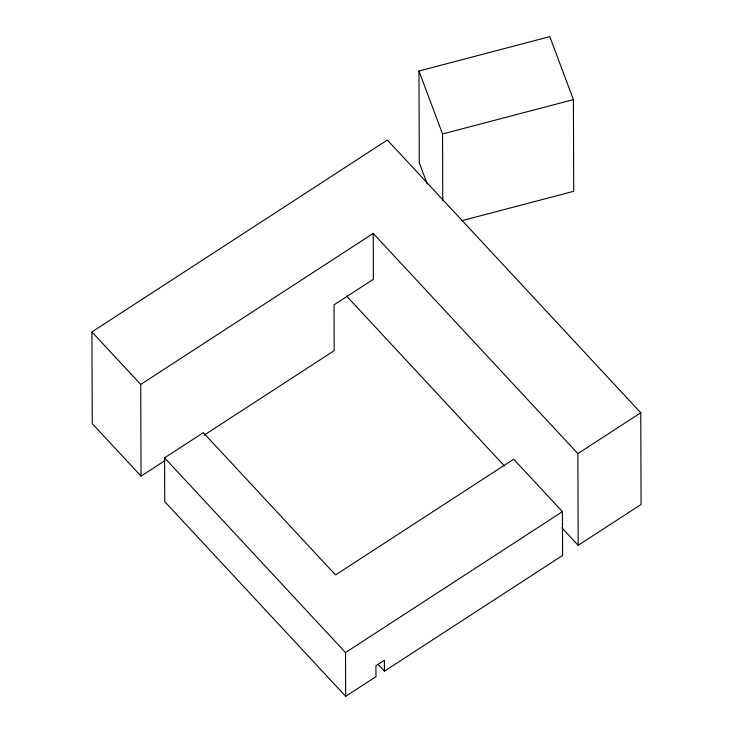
<?xml version="1.0" encoding="UTF-8"?>
<svg xmlns="http://www.w3.org/2000/svg" width="733" height="733" viewBox="0 0 733 733"><rect width="100%" height="100%" fill="white"/><g stroke="black" fill="none" stroke-linecap="round" stroke-linejoin="round"><path stroke-width="1.1" d="M164.943 460.608L141.048 476.138L92.239 423.628L91.927 331.93L387.326 140.049L640.761 412.771L641.073 504.469L578.181 545.315L561.863 527.751M141.048 476.138L140.727 384.449L373.234 233.415L577.861 453.626L578.181 545.315M384.431 671.171L384.394 660.222L375.919 665.729L375.956 676.678L345.674 696.35L164.742 501.638L164.586 457.85L203.343 432.672L335.549 574.938L513.705 459.206L562.44 511.652L562.596 555.449L384.431 671.171L378.246 664.51M204.15 435.145L334.184 350.676L334.028 304.836L373.39 279.264L373.234 233.415M577.861 453.626L640.761 412.771M345.674 696.35L345.518 652.562L562.44 511.652M427.275 184.038L419.285 162.699L418.964 71.009L549.823 36.65L573.398 99.615L573.719 191.304L461.561 220.752M442.778 200.76L442.54 133.974L573.398 99.615M346.517 296.013L504.331 465.84M91.927 331.93L140.727 384.449M164.586 457.85L345.518 652.562M418.964 71.009L442.54 133.974"/></g></svg>
